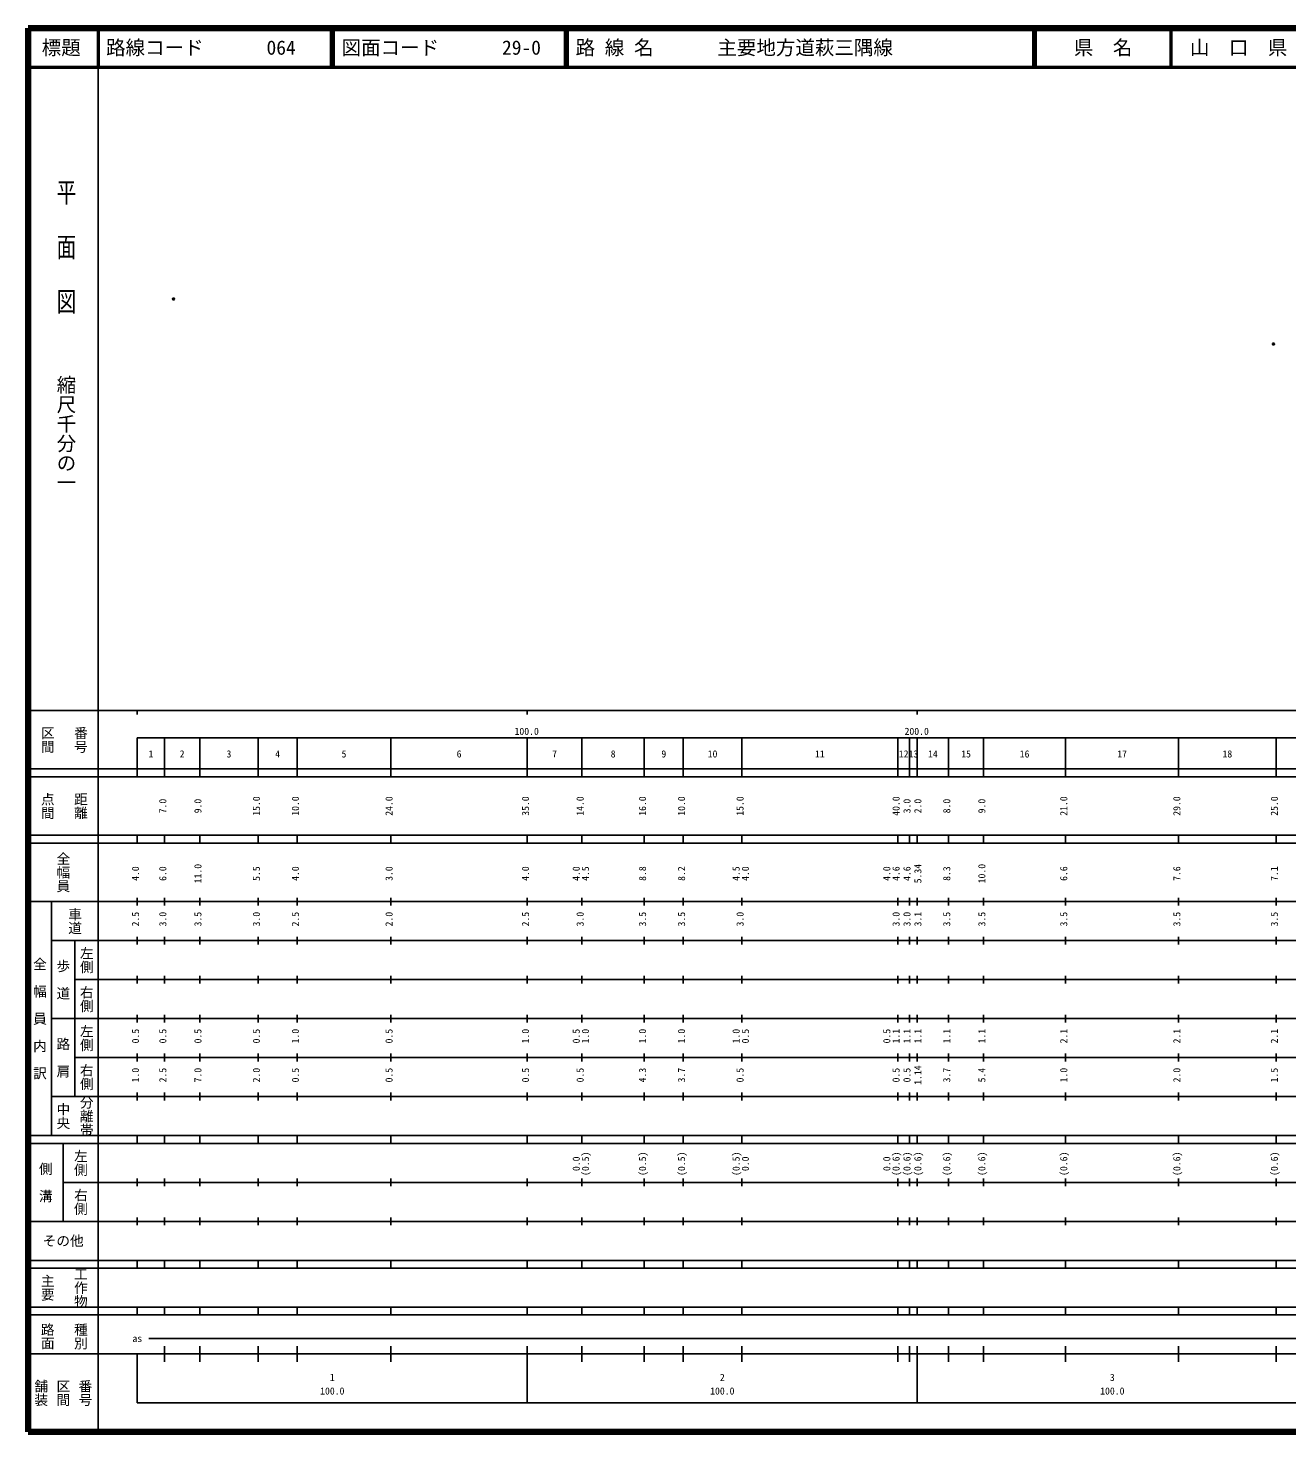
# Model space of a CAD drawing. Units: millimetres on the paper. Extents: x 40 to 680, y 20 to 380.
# Drawn here: x 40 to 362.8, y 20 to 380 of the extents above; entities that cross this region are included whole.
import ezdxf
from ezdxf.enums import TextEntityAlignment as Align

# ---------------------------------------------------------------- set-up
doc = ezdxf.new("R2010")
doc.units = ezdxf.units.MM
doc.header["$PDMODE"] = 32
doc.header["$PDSIZE"] = 0.5
doc.layers.add('M-OTRS', color=6, linetype='Continuous')
doc.layers.add('M-TTL-TXT', color=7, linetype='Continuous')
for name, color, linetype, lineweight in [('M-TTL', 2, 'Continuous', 140), ('M-TTL-BAND', 7, 'Continuous', 25), ('M-TTL-LINE', 7, 'Continuous', 50)]:
    doc.layers.add(name, color=color, linetype=linetype, lineweight=lineweight)
doc.styles.add('@ＭＳ ゴシック', font='')
doc.styles.add('ＭＳ ゴシック', font='')
doc.styles.get('@ＭＳ ゴシック').set_extended_font_data('@MS Gothic')
doc.styles.get('ＭＳ ゴシック').set_extended_font_data('MS Gothic')

msp = doc.modelspace()

# ---------------------------------------------------------------- linework, layer by layer
at = {"layer": 'M-OTRS'}
for p in [(77.309, 310.522), (359.291, 298.988)]:
    msp.add_point(p, dxfattribs=at)
at = {"layer": 'M-TTL'}
for p, q in [((40, 380), (40, 20)), ((680, 380), (40, 380)), ((40, 20), (680, 20))]:
    msp.add_line(p, q, dxfattribs=at)
at = {"layer": 'M-TTL-BAND'}
for p, q in [((58, 370), (58, 20)), ((40, 205), (579, 205)), ((68, 205), (68, 204)), ((168, 205), (168, 204)), ((268, 205), (268, 204)), ((68, 198), (579, 198)), ((68, 198), (68, 188)), ((75, 188), (75, 198)), ((84, 188), (84, 198)), ((99, 188), (99, 198)), ((109, 188), (109, 198)), ((133, 188), (133, 198)), ((168, 188), (168, 198)), ((182, 188), (182, 198)), ((198, 188), (198, 198)), ((208, 188), (208, 198)), ((223, 188), (223, 198)), ((263, 188), (263, 198)), ((266, 188), (266, 198)), ((268, 188), (268, 198)), ((276, 188), (276, 198)), ((285, 188), (285, 198)), ((306, 188), (306, 198)), ((335, 188), (335, 198)), ((360, 188), (360, 198)), ((40, 190), (579, 190)), ((40, 188), (579, 188)), ((40, 173), (579, 173)), ((68, 171), (68, 173)), ((75, 171), (75, 173)), ((84, 171), (84, 173)), ((99, 171), (99, 173)), ((109, 171), (109, 173)), ((133, 171), (133, 173)), ((168, 171), (168, 173)), ((182, 171), (182, 173)), ((198, 171), (198, 173)), ((208, 171), (208, 173)), ((223, 171), (223, 173)), ((263, 171), (263, 173)), ((266, 171), (266, 173)), ((268, 171), (268, 173)), ((276, 171), (276, 173)), ((285, 171), (285, 173)), ((306, 171), (306, 173)), ((335, 171), (335, 173)), ((360, 171), (360, 173)), ((40, 171), (579, 171)), ((40, 156), (579, 156)), ((46, 96), (46, 156)), ((68, 155), (68, 157)), ((75, 155), (75, 157)), ((84, 155), (84, 157)), ((99, 155), (99, 157)), ((109, 155), (109, 157)), ((133, 155), (133, 157)), ((168, 155), (168, 157)), ((182, 155), (182, 157)), ((198, 155), (198, 157)), ((208, 155), (208, 157)), ((223, 155), (223, 157)), ((263, 155), (263, 157)), ((266, 155), (266, 157)), ((268, 155), (268, 157)), ((276, 155), (276, 157)), ((285, 155), (285, 157)), ((306, 155), (306, 157)), ((335, 155), (335, 157)), ((360, 155), (360, 157)), ((46, 146), (579, 146)), ((52, 146), (52, 106)), ((68, 145), (68, 147)), ((75, 145), (75, 147)), ((84, 145), (84, 147)), ((99, 145), (99, 147)), ((109, 145), (109, 147)), ((133, 145), (133, 147)), ((168, 145), (168, 147)), ((182, 145), (182, 147)), ((198, 145), (198, 147)), ((208, 145), (208, 147)), ((223, 145), (223, 147)), ((263, 145), (263, 147)), ((266, 145), (266, 147)), ((268, 145), (268, 147)), ((276, 145), (276, 147)), ((285, 145), (285, 147)), ((306, 145), (306, 147)), ((335, 145), (335, 147)), ((360, 145), (360, 147)), ((68, 135), (68, 137)), ((75, 135), (75, 137)), ((84, 135), (84, 137)), ((99, 135), (99, 137)), ((109, 135), (109, 137)), ((133, 135), (133, 137)), ((168, 135), (168, 137)), ((182, 135), (182, 137)), ((198, 135), (198, 137)), ((208, 135), (208, 137)), ((223, 135), (223, 137)), ((263, 135), (263, 137)), ((266, 135), (266, 137)), ((268, 135), (268, 137)), ((276, 135), (276, 137)), ((285, 135), (285, 137)), ((306, 135), (306, 137)), ((335, 135), (335, 137)), ((360, 135), (360, 137)), ((52, 136), (579, 136)), ((46, 126), (579, 126)), ((68, 125), (68, 127)), ((75, 125), (75, 127)), ((84, 125), (84, 127)), ((99, 125), (99, 127)), ((109, 125), (109, 127)), ((133, 125), (133, 127)), ((168, 125), (168, 127)), ((182, 125), (182, 127)), ((198, 125), (198, 127)), ((208, 125), (208, 127)), ((223, 125), (223, 127)), ((263, 125), (263, 127)), ((266, 125), (266, 127)), ((268, 125), (268, 127)), ((276, 125), (276, 127)), ((285, 125), (285, 127)), ((306, 125), (306, 127)), ((335, 125), (335, 127)), ((360, 125), (360, 127)), ((52, 116), (579, 116)), ((68, 115), (68, 117)), ((75, 115), (75, 117)), ((84, 115), (84, 117)), ((99, 115), (99, 117)), ((109, 115), (109, 117)), ((133, 115), (133, 117)), ((168, 115), (168, 117)), ((182, 115), (182, 117)), ((198, 115), (198, 117)), ((208, 115), (208, 117)), ((223, 115), (223, 117)), ((263, 115), (263, 117)), ((266, 115), (266, 117)), ((268, 115), (268, 117)), ((276, 115), (276, 117)), ((285, 115), (285, 117)), ((306, 115), (306, 117)), ((335, 115), (335, 117)), ((360, 115), (360, 117)), ((46, 106), (579, 106)), ((68, 105), (68, 107)), ((75, 105), (75, 107)), ((84, 105), (84, 107)), ((99, 105), (99, 107)), ((109, 105), (109, 107)), ((133, 105), (133, 107)), ((168, 105), (168, 107)), ((182, 105), (182, 107)), ((198, 105), (198, 107)), ((208, 105), (208, 107)), ((223, 105), (223, 107)), ((263, 105), (263, 107)), ((266, 105), (266, 107)), ((268, 105), (268, 107)), ((276, 105), (276, 107)), ((285, 105), (285, 107)), ((306, 105), (306, 107)), ((335, 105), (335, 107)), ((360, 105), (360, 107)), ((40, 96), (579, 96)), ((40, 94), (579, 94)), ((49, 94), (49, 74)), ((68, 94), (68, 96)), ((75, 94), (75, 96)), ((84, 94), (84, 96)), ((99, 94), (99, 96)), ((109, 94), (109, 96)), ((133, 94), (133, 96)), ((168, 94), (168, 96)), ((182, 94), (182, 96)), ((198, 94), (198, 96)), ((208, 94), (208, 96)), ((223, 94), (223, 96)), ((263, 94), (263, 96)), ((266, 94), (266, 96)), ((268, 94), (268, 96)), ((276, 94), (276, 96)), ((285, 94), (285, 96)), ((306, 94), (306, 96)), ((335, 94), (335, 96)), ((360, 94), (360, 96)), ((49, 84), (579, 84)), ((68, 83), (68, 85)), ((75, 83), (75, 85)), ((84, 83), (84, 85)), ((99, 83), (99, 85)), ((109, 83), (109, 85)), ((133, 83), (133, 85)), ((168, 83), (168, 85)), ((182, 83), (182, 85)), ((198, 83), (198, 85)), ((208, 83), (208, 85)), ((223, 83), (223, 85)), ((263, 83), (263, 85)), ((266, 83), (266, 85)), ((268, 83), (268, 85)), ((276, 83), (276, 85)), ((285, 83), (285, 85)), ((306, 83), (306, 85)), ((335, 83), (335, 85)), ((360, 83), (360, 85)), ((40, 74), (579, 74)), ((68, 73), (68, 75)), ((75, 73), (75, 75)), ((84, 73), (84, 75)), ((99, 73), (99, 75)), ((109, 73), (109, 75)), ((133, 73), (133, 75)), ((168, 73), (168, 75)), ((182, 73), (182, 75)), ((198, 73), (198, 75)), ((208, 73), (208, 75)), ((223, 73), (223, 75)), ((263, 73), (263, 75)), ((266, 73), (266, 75)), ((268, 73), (268, 75)), ((276, 73), (276, 75)), ((285, 73), (285, 75)), ((306, 73), (306, 75)), ((335, 73), (335, 75)), ((360, 73), (360, 75)), ((40, 64), (579, 64)), ((40, 62), (579, 62)), ((68, 62), (68, 64)), ((75, 62), (75, 64)), ((84, 62), (84, 64)), ((99, 62), (99, 64)), ((109, 62), (109, 64)), ((133, 62), (133, 64)), ((168, 62), (168, 64)), ((182, 62), (182, 64)), ((198, 62), (198, 64)), ((208, 62), (208, 64)), ((223, 62), (223, 64)), ((263, 62), (263, 64)), ((266, 62), (266, 64)), ((268, 62), (268, 64)), ((276, 62), (276, 64)), ((285, 62), (285, 64)), ((306, 62), (306, 64)), ((335, 62), (335, 64)), ((360, 62), (360, 64)), ((40, 52), (579, 52)), ((68, 50), (68, 52)), ((75, 50), (75, 52)), ((84, 50), (84, 52)), ((99, 50), (99, 52)), ((109, 50), (109, 52)), ((133, 50), (133, 52)), ((168, 50), (168, 52)), ((182, 50), (182, 52)), ((198, 50), (198, 52)), ((208, 50), (208, 52)), ((223, 50), (223, 52)), ((263, 50), (263, 52)), ((266, 50), (266, 52)), ((268, 50), (268, 52)), ((276, 50), (276, 52)), ((285, 50), (285, 52)), ((306, 50), (306, 52)), ((335, 50), (335, 52)), ((360, 50), (360, 52)), ((40, 50), (579, 50)), ((71, 44), (565, 44)), ((40, 40), (579, 40)), ((68, 40), (68, 27.5)), ((75, 38), (75, 42)), ((84, 38), (84, 42)), ((99, 38), (99, 42)), ((109, 38), (109, 42)), ((133, 38), (133, 42)), ((168, 27.5), (168, 42)), ((182, 38), (182, 42)), ((198, 38), (198, 42)), ((208, 38), (208, 42)), ((223, 38), (223, 42)), ((263, 38), (263, 42)), ((266, 38), (266, 42)), ((268, 27.5), (268, 42)), ((276, 38), (276, 42)), ((285, 38), (285, 42)), ((306, 38), (306, 42)), ((335, 38), (335, 42)), ((360, 38), (360, 42)), ((68, 27.5), (579, 27.5))]:
    msp.add_line(p, q, dxfattribs=at)
at = {"layer": 'M-TTL-LINE'}
for p, q in [((58, 380), (58, 370)), ((117.75, 380), (117.75, 370)), ((118.25, 380), (118.25, 370)), ((177.75, 380), (177.75, 370)), ((178.25, 380), (178.25, 370)), ((297.75, 380), (297.75, 370)), ((298.25, 380), (298.25, 370)), ((333, 380), (333, 370)), ((40, 370), (680, 370))]:
    msp.add_line(p, q, dxfattribs=at)

# ---------------------------------------------------------------- texts
at = {"layer": 'M-TTL-BAND', "style": '@ＭＳ ゴシック', "width": 1.4}
msp.add_text('平  面  図', height=3.666, rotation=270, dxfattribs=at).set_placement((49.777, 306.475), align=Align.MIDDLE_RIGHT)
at = {"layer": 'M-TTL-BAND', "style": '@ＭＳ ゴシック'}
msp.add_text('縮尺千分の一', height=3.666, rotation=270, dxfattribs=at).set_placement((49.777, 261.03), align=Align.MIDDLE_RIGHT)
for s, p in [('区間', (45, 197.5)), ('番号', (53.5, 197.5)), ('点間', (45, 180.5)), ('距離', (53.5, 180.5)), ('全幅員', (49, 163.5)), ('車道', (52, 151)), ('左側', (55, 141)), ('全\u3000幅\u3000員\u3000内\u3000訳', (43, 126)), ('歩\u3000道', (49, 136)), ('右側', (55, 131)), ('左側', (55, 121)), ('路\u3000肩', (49, 116)), ('右側', (55, 111)), ('分離帯', (55, 101)), ('中央', (49, 101)), ('左側', (53.5, 89)), ('側\u3000溝', (44.5, 84)), ('右側', (53.5, 79)), ('工作物', (53.5, 57)), ('主要', (45, 57)), ('路面', (45, 44.5)), ('種別', (53.5, 44.5)), ('舗装', (43.333, 30)), ('区間', (49, 30)), ('番号', (54.667, 30))]:
    msp.add_text(s, height=2.566, rotation=270, dxfattribs=at).set_placement(p, align=Align.MIDDLE_CENTER)
at = {"layer": 'M-TTL-BAND', "style": 'ＭＳ ゴシック'}
for s, p in [('100.0', (167.844, 198.195)), ('200.0', (267.844, 198.195)), ('1', (71.5, 192.405)), ('2', (79.5, 192.405)), ('3', (91.5, 192.405)), ('4', (104, 192.405)), ('5', (121, 192.405)), ('6', (150.5, 192.405)), ('7', (175, 192.405)), ('8', (190, 192.405)), ('9', (203, 192.405)), ('10', (215.5, 192.405)), ('11', (243, 192.405)), ('12', (264.5, 192.405)), ('13', (267, 192.405)), ('14', (272, 192.405)), ('15', (280.5, 192.405)), ('16', (295.5, 192.405)), ('17', (320.5, 192.405)), ('18', (347.5, 192.405)), ('as', (68, 42.5)), ('1', (118, 32.523)), ('2', (218, 32.523)), ('3', (318, 32.523)), ('100.0', (118, 29.033)), ('100.0', (218, 29.033)), ('100.0', (318, 29.033))]:
    msp.add_text(s, height=1.833, dxfattribs=at).set_placement(p, align=Align.BOTTOM_CENTER)
for s, p in [('7.0', (76, 180.5)), ('9.0', (85, 180.5)), ('15.0', (100, 180.5)), ('10.0', (110, 180.5)), ('24.0', (134, 180.5)), ('35.0', (169, 180.5)), ('14.0', (183, 180.5)), ('16.0', (199, 180.5)), ('10.0', (209, 180.5)), ('15.0', (224, 180.5)), ('40.0', (264, 180.5)), ('3.0', (266.8, 180.5)), ('2.0', (269.6, 180.5)), ('8.0', (277, 180.5)), ('9.0', (286, 180.5)), ('21.0', (307, 180.5)), ('29.0', (336, 180.5)), ('25.0', (361, 180.5)), ('4.0', (69, 163.174)), ('6.0', (76, 163.174)), ('11.0', (85, 163.174)), ('5.5', (100, 163.174)), ('4.0', (110, 163.174)), ('3.0', (134, 163.174)), ('4.0', (169, 163.174)), ('4.0', (182, 163.174)), ('4.5', (184.37, 163.174)), ('8.8', (199, 163.174)), ('8.2', (209, 163.174)), ('4.5', (223, 163.174)), ('4.0', (225.37, 163.174)), ('4.0', (261.63, 163.174)), ('4.6', (264, 163.174)), ('4.6', (266.8, 163.174)), ('5.34', (269.6, 163.174)), ('8.3', (277, 163.174)), ('10.0', (286, 163.174)), ('6.6', (307, 163.174)), ('7.6', (336, 163.174)), ('7.1', (361, 163.174)), ('2.5', (69, 151.5)), ('3.0', (76, 151.5)), ('3.5', (85, 151.5)), ('3.0', (100, 151.5)), ('2.5', (110, 151.5)), ('2.0', (134, 151.5)), ('2.5', (169, 151.5)), ('3.0', (183, 151.5)), ('3.5', (199, 151.5)), ('3.5', (209, 151.5)), ('3.0', (224, 151.5)), ('3.0', (264, 151.5)), ('3.0', (266.8, 151.5)), ('3.1', (269.6, 151.5)), ('3.5', (277, 151.5)), ('3.5', (286, 151.5)), ('3.5', (307, 151.5)), ('3.5', (336, 151.5)), ('3.5', (361, 151.5)), ('0.5', (69, 121.5)), ('0.5', (76, 121.5)), ('0.5', (85, 121.5)), ('0.5', (100, 121.5)), ('1.0', (110, 121.5)), ('0.5', (134, 121.5)), ('1.0', (169, 121.5)), ('0.5', (182, 121.5)), ('1.0', (184.37, 121.5)), ('1.0', (199, 121.5)), ('1.0', (209, 121.5)), ('1.0', (223, 121.5)), ('0.5', (225.37, 121.5)), ('0.5', (261.63, 121.5)), ('1.1', (264, 121.5)), ('1.1', (266.8, 121.5)), ('1.1', (269.6, 121.5)), ('1.1', (277, 121.5)), ('1.1', (286, 121.5)), ('2.1', (307, 121.5)), ('2.1', (336, 121.5)), ('2.1', (361, 121.5)), ('1.0', (69, 111.5)), ('2.5', (76, 111.5)), ('7.0', (85, 111.5)), ('2.0', (100, 111.5)), ('0.5', (110, 111.5)), ('0.5', (134, 111.5)), ('0.5', (169, 111.5)), ('0.5', (183, 111.5)), ('4.3', (199, 111.5)), ('3.7', (209, 111.5)), ('0.5', (224, 111.5)), ('0.5', (264, 111.5)), ('0.5', (266.8, 111.5)), ('1.14', (269.6, 111.5)), ('3.7', (277, 111.5)), ('5.4', (286, 111.5)), ('1.0', (307, 111.5)), ('2.0', (336, 111.5)), ('1.5', (361, 111.5)), ('0.0', (182, 88.764)), ('(0.5)', (184.37, 88.764)), ('(0.5)', (199, 88.764)), ('(0.5)', (209, 88.764)), ('(0.5)', (223, 88.764)), ('0.0', (225.37, 88.764)), ('0.0', (261.63, 88.764)), ('(0.6)', (264, 88.764)), ('(0.6)', (266.8, 88.764)), ('(0.6)', (269.6, 88.764)), ('(0.6)', (277, 88.764)), ('(0.6)', (286, 88.764)), ('(0.6)', (307, 88.764)), ('(0.6)', (336, 88.764)), ('(0.6)', (361, 88.764))]:
    msp.add_text(s, height=1.833, rotation=90, dxfattribs=at).set_placement(p, align=Align.BOTTOM_CENTER)
msp.add_text('その他', height=2.566, dxfattribs=at).set_placement((49, 69), align=Align.MIDDLE_CENTER)
at = {"layer": 'M-TTL-TXT', "style": 'ＭＳ ゴシック'}
for s, p in [('標題', (48.5, 375)), ('県\u3000名', (315.625, 375)), ('山\u3000口\u3000県', (350.375, 375))]:
    msp.add_text(s, height=3.666, dxfattribs=at).set_placement(p, align=Align.MIDDLE_CENTER)
for s, p in [('路線コード', (60, 375)), ('064', (101.142, 375)), ('図面コード', (120.38, 375)), ('29-0', (161.521, 375)), ('路 線 名', (180.38, 375)), ('主要地方道萩三隅線', (216.734, 375))]:
    msp.add_text(s, height=3.666, dxfattribs=at).set_placement(p, align=Align.MIDDLE_LEFT)

doc.saveas('drawing.dxf')
